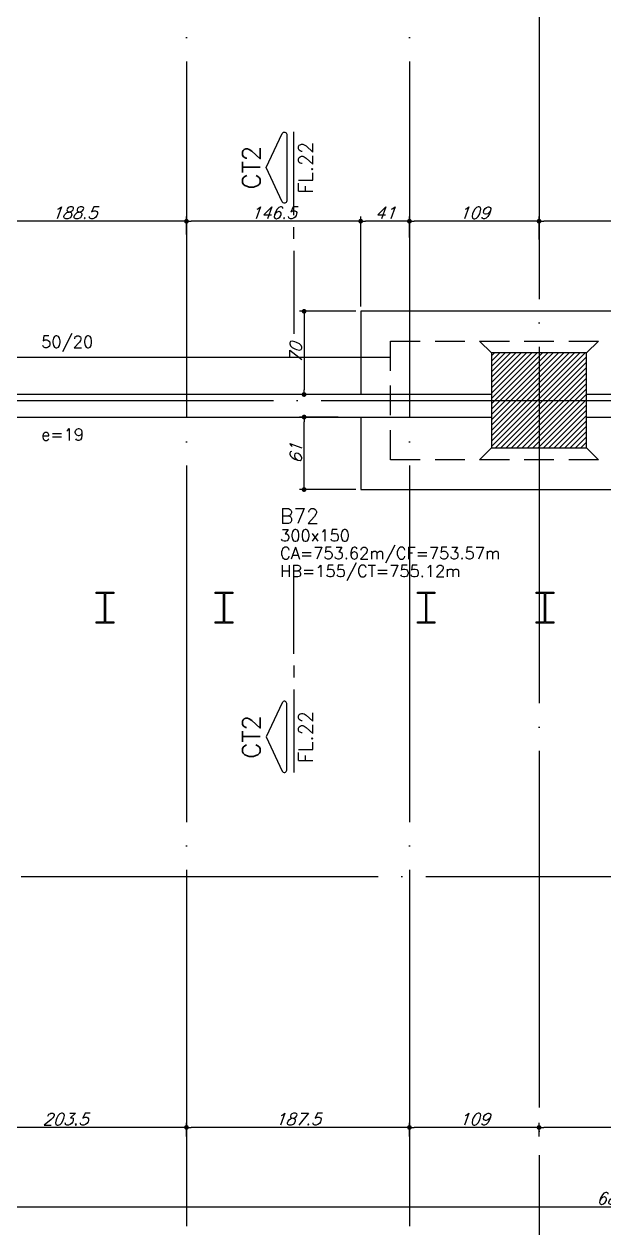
# Model space of a CAD drawing. Header units: millimetres. Extents: x -4137 to 5508, y -2380 to 3650.
# Drawn here: x -642 to -155, y -1187 to -168 of the extents above; entities that cross this region are included whole.
import ezdxf
from ezdxf.enums import TextEntityAlignment as Align

# ---------------------------------------------------------------- set-up
doc = ezdxf.new("R2010")
doc.units = ezdxf.units.MM
doc.header["$LTSCALE"] = 50
for name, pattern in [('ACAD_ISO04W100', [30, 24, -3, 0, -3]), ('DASHED', [0.75, 0.5, -0.25]), ('EIXO', [6.8, 6, -0.4, 0, -0.4])]:
    doc.linetypes.add(name, pattern=pattern)
doc.layers.add('A-DETL-MBND', color=5, linetype='Continuous', lineweight=9)
for name, color, linetype in [('F-BLOCOS', 3, 'Continuous'), ('F-BLOCOS-DIM', 2, 'Continuous'), ('F-BLOCOS-NOME', 3, 'Continuous'), ('F-CORTE-INDICAÇÃO', 4, 'Continuous'), ('F-COTAS', 106, 'Continuous'), ('F-EIXO', 12, 'EIXO'), ('F-ESTACAS-BARRETE', 2, 'Continuous'), ('F-PARC-DIM', 2, 'Continuous'), ('F-PILARES-HACH', 174, 'Continuous'), ('F-PILARES-N', 170, 'Continuous'), ('F-PILARES-NASCE', 4, 'Continuous'), ('F-PM_EST', 1, 'Continuous'), ('F-TEXTO', 6, 'Continuous'), ('F-VIGAS', 3, 'Continuous')]:
    doc.layers.add(name, color=color, linetype=linetype)
doc.styles.add('CP-TEXT-INCL', font='simplex.shx', dxfattribs={"oblique": 20})
doc.styles.add('MCP', font='simplex.shx')
doc.styles.add('ROMANS', font='simplex.shx')
doc.dimstyles.new('CP-COTAS-50', dxfattribs={"dimscale": 0.8, "dimtxt": 12.5, "dimasz": 5, "dimexe": 5, "dimexo": 5, "dimgap": 2.5, "dimtad": 1, "dimdec": 1, "dimdsep": 46, "dimtxsty": 'CP-TEXT-INCL', "dimblk1": 'DOT', "dimblk2": 'DOT', "dimsah": 1, "dimcen": 9, "dimclrd": 256, "dimclre": 256, "dimclrt": 256, "dimadec": 0, "dimazin": 0, "dimtfac": 1, "dimtdec": 1, "dimtmove": 2, "dimatfit": 3, "dimldrblk": 'DOT', "dimfxl": 0, "dimtolj": 1, "dimarcsym": 0})

# ---------------------------------------------------------------- blocks, each defined once
blk = doc.blocks.new('*U4')
at = {"layer": 'F-EIXO'}
blk.add_line((0, 0), (7197, 0), dxfattribs=at)
at = {"layer": 'F-TEXTO', "style": 'ROMANS'}
blk.add_attdef('EIXO', text='', height=17.5, dxfattribs=at).set_placement((-28.2072, 0), align=Align.MIDDLE_CENTER)
blk = doc.blocks.new('*U5')
at = {"layer": 'F-EIXO'}
blk.add_line((0, 0), (7285, 0), dxfattribs=at)
at = {"layer": 'F-TEXTO', "style": 'ROMANS'}
blk.add_attdef('EIXO', text='', height=17.5, dxfattribs=at).set_placement((-28.2072, 0), align=Align.MIDDLE_CENTER)
blk = doc.blocks.new('*U30')
at = {"layer": 'F-EIXO'}
blk.add_line((0, 0), (0, -3027.9), dxfattribs=at)
at = {"layer": 'F-TEXTO', "style": 'ROMANS'}
blk.add_attdef('EIXO', text='', height=17.5, rotation=360, dxfattribs=at).set_placement((0, 28.2), align=Align.MIDDLE_CENTER)
blk = doc.blocks.new('*U29')
at = {"layer": 'F-EIXO'}
blk.add_line((0, 0), (0, -3127.9), dxfattribs=at)
at = {"layer": 'F-TEXTO', "style": 'ROMANS'}
blk.add_attdef('EIXO', text='', height=17.5, rotation=360, dxfattribs=at).set_placement((0, 28.2), align=Align.MIDDLE_CENTER)
blk = doc.blocks.new('A$C10EB3C7A')
at = {"layer": 'F-EIXO', "linetype": 'Continuous'}
for name, p in [('*U29', (-209.5, 1941.4)), ('*U30', (-506, 1841.4)), ('*U30', (-318.5, 1841.4)), ('*U5', (-3793.7, -484.5)), ('*U4', (-3705.8, -885))]:
    blk.add_blockref(name, p, dxfattribs=at)
blk = doc.blocks.new('_DOT')
at = {"color": 0, "linetype": 'ByBlock'}
blk.add_line((-0.5, 0), (-1, 0), dxfattribs=at)
at = {"color": 0, "linetype": 'ByBlock', "const_width": 0.5}
blk.add_lwpolyline([(-0.25, 0, 1), (0.25, 0, 1)], format="xyb", close=True, dxfattribs=at)
blk = doc.blocks.new('*D34')
at = {"layer": 'DEFPOINTS', "color": 0, "linetype": 'Continuous', "transparency": 16777216}
for p in [(-3540, -934.5), (3264.5, -934.5), (3264.5, -1162.9)]:
    blk.add_point(p, dxfattribs=at)
at = {"layer": 'F-COTAS', "linetype": 'Continuous', "lineweight": -2, "transparency": 16777216}
for p, q in [((-3540, -938.5), (-3540, -1166.9)), ((3264.5, -938.5), (3264.5, -1166.9)), ((-3536, -1162.9), (3260.5, -1162.9))]:
    blk.add_line(p, q, dxfattribs=at)
at = {"layer": 'F-COTAS', "linetype": 'Continuous', "lineweight": -2, "transparency": 16777216, "xscale": 4, "yscale": 4, "zscale": 4, "rotation": 180}
blk.add_blockref('_DOT', (-3540, -1162.9), dxfattribs=at)
at = {"layer": 'F-COTAS', "linetype": 'Continuous', "lineweight": -2, "transparency": 16777216, "xscale": 4, "yscale": 4, "zscale": 4}
blk.add_blockref('_DOT', (3264.5, -1162.9), dxfattribs=at)
at = {"layer": 'F-COTAS', "linetype": 'Continuous', "transparency": 16777216, "insert": (-137.8, -1155.9), "char_height": 10, "attachment_point": 5, "style": 'CP-TEXT-INCL'}
blk.add_mtext('\\A1;6804.5', dxfattribs=at)
blk = doc.blocks.new('*D47')
at = {"layer": 'DEFPOINTS', "color": 0, "linetype": 'Continuous', "transparency": 16777216}
for p in [(-209.5, -1096.2), (-209.5, -1107.8), (195, -1107.8)]:
    blk.add_point(p, dxfattribs=at)
at = {"layer": 'F-COTAS', "linetype": 'Continuous', "lineweight": -2, "transparency": 16777216}
for p, q in [((-209.5, -1103.8), (-209.5, -1092.2)), ((191, -1096.2), (-205.5, -1096.2)), ((195, -1103.8), (195, -1092.2))]:
    blk.add_line(p, q, dxfattribs=at)
at = {"layer": 'F-COTAS', "linetype": 'Continuous', "lineweight": -2, "transparency": 16777216, "xscale": 4, "yscale": 4, "zscale": 4, "rotation": 180}
blk.add_blockref('_DOT', (-209.5, -1096.2), dxfattribs=at)
at = {"layer": 'F-COTAS', "linetype": 'Continuous', "lineweight": -2, "transparency": 16777216, "xscale": 4, "yscale": 4, "zscale": 4}
blk.add_blockref('_DOT', (195, -1096.2), dxfattribs=at)
at = {"layer": 'F-COTAS', "linetype": 'Continuous', "transparency": 16777216, "insert": (-7.3, -1089.2), "char_height": 10, "attachment_point": 5, "style": 'CP-TEXT-INCL'}
blk.add_mtext('\\A1;404.5', dxfattribs=at)
blk = doc.blocks.new('*D48')
at = {"layer": 'DEFPOINTS', "color": 0, "linetype": 'Continuous', "transparency": 16777216}
for p in [(-318.5, -1096.2), (-318.5, -1107.8), (-209.5, -1107.8)]:
    blk.add_point(p, dxfattribs=at)
at = {"layer": 'F-COTAS', "linetype": 'Continuous', "lineweight": -2, "transparency": 16777216}
for p, q in [((-318.5, -1103.8), (-318.5, -1092.2)), ((-213.5, -1096.2), (-314.5, -1096.2)), ((-209.5, -1103.8), (-209.5, -1092.2))]:
    blk.add_line(p, q, dxfattribs=at)
at = {"layer": 'F-COTAS', "linetype": 'Continuous', "lineweight": -2, "transparency": 16777216, "xscale": 4, "yscale": 4, "zscale": 4, "rotation": 180}
blk.add_blockref('_DOT', (-318.5, -1096.2), dxfattribs=at)
at = {"layer": 'F-COTAS', "linetype": 'Continuous', "lineweight": -2, "transparency": 16777216, "xscale": 4, "yscale": 4, "zscale": 4}
blk.add_blockref('_DOT', (-209.5, -1096.2), dxfattribs=at)
at = {"layer": 'F-COTAS', "linetype": 'Continuous', "transparency": 16777216, "insert": (-264, -1089.2), "char_height": 10, "attachment_point": 5, "style": 'CP-TEXT-INCL'}
blk.add_mtext('\\A1;109', dxfattribs=at)
blk = doc.blocks.new('*D49')
at = {"layer": 'DEFPOINTS', "color": 0, "linetype": 'Continuous', "transparency": 16777216}
for p in [(-506, -1096.2), (-506, -1107.8), (-318.5, -1107.8)]:
    blk.add_point(p, dxfattribs=at)
at = {"layer": 'F-COTAS', "linetype": 'Continuous', "lineweight": -2, "transparency": 16777216}
for p, q in [((-506, -1103.8), (-506, -1092.2)), ((-322.5, -1096.2), (-502, -1096.2)), ((-318.5, -1103.8), (-318.5, -1092.2))]:
    blk.add_line(p, q, dxfattribs=at)
at = {"layer": 'F-COTAS', "linetype": 'Continuous', "lineweight": -2, "transparency": 16777216, "xscale": 4, "yscale": 4, "zscale": 4, "rotation": 180}
blk.add_blockref('_DOT', (-506, -1096.2), dxfattribs=at)
at = {"layer": 'F-COTAS', "linetype": 'Continuous', "lineweight": -2, "transparency": 16777216, "xscale": 4, "yscale": 4, "zscale": 4}
blk.add_blockref('_DOT', (-318.5, -1096.2), dxfattribs=at)
at = {"layer": 'F-COTAS', "linetype": 'Continuous', "transparency": 16777216, "insert": (-412.3, -1089.2), "char_height": 10, "attachment_point": 5, "style": 'CP-TEXT-INCL'}
blk.add_mtext('\\A1;187.5', dxfattribs=at)
blk = doc.blocks.new('*D50')
at = {"layer": 'DEFPOINTS', "color": 0, "linetype": 'Continuous', "transparency": 16777216}
for p in [(-709.5, -1096.2), (-709.5, -1107.8), (-506, -1107.8)]:
    blk.add_point(p, dxfattribs=at)
at = {"layer": 'F-COTAS', "linetype": 'Continuous', "lineweight": -2, "transparency": 16777216}
for p, q in [((-709.5, -1103.8), (-709.5, -1092.2)), ((-510, -1096.2), (-705.5, -1096.2)), ((-506, -1103.8), (-506, -1092.2))]:
    blk.add_line(p, q, dxfattribs=at)
at = {"layer": 'F-COTAS', "linetype": 'Continuous', "lineweight": -2, "transparency": 16777216, "xscale": 4, "yscale": 4, "zscale": 4, "rotation": 180}
blk.add_blockref('_DOT', (-709.5, -1096.2), dxfattribs=at)
at = {"layer": 'F-COTAS', "linetype": 'Continuous', "lineweight": -2, "transparency": 16777216, "xscale": 4, "yscale": 4, "zscale": 4}
blk.add_blockref('_DOT', (-506, -1096.2), dxfattribs=at)
at = {"layer": 'F-COTAS', "linetype": 'Continuous', "transparency": 16777216, "insert": (-607.8, -1089.2), "char_height": 10, "attachment_point": 5, "style": 'CP-TEXT-INCL'}
blk.add_mtext('\\A1;203.5', dxfattribs=at)
blk = doc.blocks.new('*D281')
at = {"layer": 'DEFPOINTS', "color": 0, "transparency": 16777216}
for p in [(-209.5, -333.7), (-209.5, -353.2), (-59.5, -409.5)]:
    blk.add_point(p, dxfattribs=at)
at = {"layer": 'F-COTAS', "lineweight": -2, "transparency": 16777216}
for p, q in [((-209.5, -349.2), (-209.5, -329.7)), ((-63.5, -333.7), (-205.5, -333.7)), ((-59.5, -405.5), (-59.5, -329.7))]:
    blk.add_line(p, q, dxfattribs=at)
at = {"layer": 'F-COTAS', "lineweight": -2, "transparency": 16777216, "xscale": 4, "yscale": 4, "zscale": 4, "rotation": 180}
blk.add_blockref('_DOT', (-209.5, -333.7), dxfattribs=at)
at = {"layer": 'F-COTAS', "lineweight": -2, "transparency": 16777216, "xscale": 4, "yscale": 4, "zscale": 4}
blk.add_blockref('_DOT', (-59.5, -333.7), dxfattribs=at)
at = {"layer": 'F-COTAS', "transparency": 16777216, "insert": (-134.5, -326.7), "char_height": 10, "attachment_point": 5, "style": 'CP-TEXT-INCL'}
blk.add_mtext('\\A1;150', dxfattribs=at)
blk = doc.blocks.new('*D282')
at = {"layer": 'DEFPOINTS', "color": 0, "transparency": 16777216}
for p in [(-318.5, -333.7), (-318.5, -351.3), (-209.5, -353.2)]:
    blk.add_point(p, dxfattribs=at)
at = {"layer": 'F-COTAS', "lineweight": -2, "transparency": 16777216}
for p, q in [((-318.5, -347.3), (-318.5, -329.7)), ((-213.5, -333.7), (-314.5, -333.7)), ((-209.5, -349.2), (-209.5, -329.7))]:
    blk.add_line(p, q, dxfattribs=at)
at = {"layer": 'F-COTAS', "lineweight": -2, "transparency": 16777216, "xscale": 4, "yscale": 4, "zscale": 4, "rotation": 180}
blk.add_blockref('_DOT', (-318.5, -333.7), dxfattribs=at)
at = {"layer": 'F-COTAS', "lineweight": -2, "transparency": 16777216, "xscale": 4, "yscale": 4, "zscale": 4}
blk.add_blockref('_DOT', (-209.5, -333.7), dxfattribs=at)
at = {"layer": 'F-COTAS', "transparency": 16777216, "insert": (-264, -326.7), "char_height": 10, "attachment_point": 5, "style": 'CP-TEXT-INCL'}
blk.add_mtext('\\A1;109', dxfattribs=at)
blk = doc.blocks.new('*D283')
at = {"layer": 'DEFPOINTS', "color": 0, "transparency": 16777216}
for p in [(-359.5, -333.7), (-318.5, -351.3), (-359.5, -409.5)]:
    blk.add_point(p, dxfattribs=at)
at = {"layer": 'F-COTAS', "lineweight": -2, "transparency": 16777216}
for p, q in [((-359.5, -405.5), (-359.5, -329.7)), ((-322.5, -333.7), (-355.5, -333.7)), ((-318.5, -347.3), (-318.5, -329.7))]:
    blk.add_line(p, q, dxfattribs=at)
at = {"layer": 'F-COTAS', "lineweight": -2, "transparency": 16777216, "xscale": 4, "yscale": 4, "zscale": 4, "rotation": 180}
blk.add_blockref('_DOT', (-359.5, -333.7), dxfattribs=at)
at = {"layer": 'F-COTAS', "lineweight": -2, "transparency": 16777216, "xscale": 4, "yscale": 4, "zscale": 4}
blk.add_blockref('_DOT', (-318.5, -333.7), dxfattribs=at)
at = {"layer": 'F-COTAS', "transparency": 16777216, "insert": (-339, -326.7), "char_height": 10, "attachment_point": 5, "style": 'CP-TEXT-INCL'}
blk.add_mtext('\\A1;41', dxfattribs=at)
blk = doc.blocks.new('*D284')
at = {"layer": 'DEFPOINTS', "color": 0, "transparency": 16777216}
for p in [(-506, -333.7), (-506, -348.9), (-359.5, -409.5)]:
    blk.add_point(p, dxfattribs=at)
at = {"layer": 'F-COTAS', "lineweight": -2, "transparency": 16777216}
for p, q in [((-506, -344.9), (-506, -329.7)), ((-363.5, -333.7), (-502, -333.7)), ((-359.5, -405.5), (-359.5, -329.7))]:
    blk.add_line(p, q, dxfattribs=at)
at = {"layer": 'F-COTAS', "lineweight": -2, "transparency": 16777216, "xscale": 4, "yscale": 4, "zscale": 4, "rotation": 180}
blk.add_blockref('_DOT', (-506, -333.7), dxfattribs=at)
at = {"layer": 'F-COTAS', "lineweight": -2, "transparency": 16777216, "xscale": 4, "yscale": 4, "zscale": 4}
blk.add_blockref('_DOT', (-359.5, -333.7), dxfattribs=at)
at = {"layer": 'F-COTAS', "transparency": 16777216, "insert": (-432.8, -326.7), "char_height": 10, "attachment_point": 5, "style": 'CP-TEXT-INCL'}
blk.add_mtext('\\A1;146.5', dxfattribs=at)
blk = doc.blocks.new('*D285')
at = {"layer": 'DEFPOINTS', "color": 0, "transparency": 16777216}
for p in [(-694.5, -333.7), (-506, -348.9), (-694.5, -384)]:
    blk.add_point(p, dxfattribs=at)
at = {"layer": 'F-COTAS', "lineweight": -2, "transparency": 16777216}
for p, q in [((-694.5, -380), (-694.5, -329.7)), ((-510, -333.7), (-690.5, -333.7)), ((-506, -344.9), (-506, -329.7))]:
    blk.add_line(p, q, dxfattribs=at)
at = {"layer": 'F-COTAS', "lineweight": -2, "transparency": 16777216, "xscale": 4, "yscale": 4, "zscale": 4, "rotation": 180}
blk.add_blockref('_DOT', (-694.5, -333.7), dxfattribs=at)
at = {"layer": 'F-COTAS', "lineweight": -2, "transparency": 16777216, "xscale": 4, "yscale": 4, "zscale": 4}
blk.add_blockref('_DOT', (-506, -333.7), dxfattribs=at)
at = {"layer": 'F-COTAS', "transparency": 16777216, "insert": (-600.3, -326.7), "char_height": 10, "attachment_point": 5, "style": 'CP-TEXT-INCL'}
blk.add_mtext('\\A1;188.5', dxfattribs=at)
blk = doc.blocks.new('*D298')
at = {"layer": 'DEFPOINTS', "color": 0, "transparency": 16777216}
for p in [(-407.1, -498.5), (-374.4, -498.5), (-359.5, -559.5)]:
    blk.add_point(p, dxfattribs=at)
at = {"layer": 'F-COTAS', "lineweight": -2, "transparency": 16777216}
for p, q in [((-378.4, -498.5), (-411.1, -498.5)), ((-407.1, -555.5), (-407.1, -502.5)), ((-363.5, -559.5), (-411.1, -559.5))]:
    blk.add_line(p, q, dxfattribs=at)
at = {"layer": 'F-COTAS', "lineweight": -2, "transparency": 16777216, "xscale": 4, "yscale": 4, "zscale": 4}
for p, rotation in [((-407.1, -498.5), 90), ((-407.1, -559.5), 270)]:
    blk.add_blockref('_DOT', p, dxfattribs=dict(at, rotation=rotation))
at = {"layer": 'F-COTAS', "transparency": 16777216, "insert": (-414.1, -529), "char_height": 10, "attachment_point": 5, "rotation": 90, "style": 'CP-TEXT-INCL'}
blk.add_mtext('\\A1;61', dxfattribs=at)
blk = doc.blocks.new('*D299')
at = {"layer": 'DEFPOINTS', "color": 0, "transparency": 16777216}
for p in [(-359.5, -409.5), (-407.1, -479.5), (-379.7, -479.5)]:
    blk.add_point(p, dxfattribs=at)
at = {"layer": 'F-COTAS', "lineweight": -2, "transparency": 16777216}
for p, q in [((-363.5, -409.5), (-411.1, -409.5)), ((-407.1, -413.5), (-407.1, -475.5)), ((-383.7, -479.5), (-411.1, -479.5))]:
    blk.add_line(p, q, dxfattribs=at)
at = {"layer": 'F-COTAS', "lineweight": -2, "transparency": 16777216, "xscale": 4, "yscale": 4, "zscale": 4}
for p, rotation in [((-407.1, -409.5), 90), ((-407.1, -479.5), 270)]:
    blk.add_blockref('_DOT', p, dxfattribs=dict(at, rotation=rotation))
at = {"layer": 'F-COTAS', "transparency": 16777216, "insert": (-414.1, -444.5), "char_height": 10, "attachment_point": 5, "rotation": 90, "style": 'CP-TEXT-INCL'}
blk.add_mtext('\\A1;70', dxfattribs=at)
blk = doc.blocks.new('Pilares W Gerdau - W250X38_5-590579-Térreo')
at = {"layer": 'F-PM_EST'}
for p, q in [((-7.35, 11.98), (-7.35, 13.1)), ((-7.35, 13.1), (7.35, 13.1)), ((-7.35, 13.1), (7.35, 13.1)), ((-7.35, 11.98), (-7.35, 13.1)), ((-0.33, 11.98), (-7.35, 11.98)), ((-0.33, 11.98), (-7.35, 11.98)), ((-0.33, -11.98), (-0.33, 11.98)), ((-0.33, -11.98), (-0.33, 11.98)), ((7.35, 11.98), (0.33, 11.98)), ((0.33, 11.98), (0.33, -11.98)), ((0.33, 11.98), (0.33, -11.98)), ((7.35, 11.98), (0.33, 11.98)), ((7.35, 13.1), (7.35, 11.98)), ((7.35, 13.1), (7.35, 11.98)), ((-7.35, -13.1), (-7.35, -11.98)), ((-7.35, -11.98), (-0.33, -11.98)), ((-7.35, -11.98), (-0.33, -11.98)), ((-7.35, -13.1), (-7.35, -11.98)), ((7.35, -13.1), (-7.35, -13.1)), ((7.35, -13.1), (-7.35, -13.1)), ((0.33, -11.98), (7.35, -11.98)), ((0.33, -11.98), (7.35, -11.98)), ((7.35, -11.98), (7.35, -13.1)), ((7.35, -11.98), (7.35, -13.1))]:
    blk.add_line(p, q, dxfattribs=at)
blk = doc.blocks.new('A$C1CCB5D26')
at = {"layer": 'A-DETL-MBND'}
for p in [(-574.5, -658.9), (-474.5, -658.9), (-304.5, -658.9), (-204.5, -658.9)]:
    blk.add_blockref('Pilares W Gerdau - W250X38_5-590579-Térreo', p, dxfattribs=at)
blk = doc.blocks.new('*U10')
at = {"layer": 'F-CORTE-INDICAÇÃO'}
for p, q in [((-100, 0), (-170, 0)), ((-80, 0), (-90, 0)), ((-70, 0), (0, 0))]:
    blk.add_line(p, q, dxfattribs=at)
blk.add_lwpolyline([(-112, 6, 0.802585), (-111.2, 9.8), (-140, 23.3), (-168.8, 9.8, 0.802585), (-168, 6)], format="xyb", close=True, dxfattribs=at)
at = {"layer": 'F-CORTE-INDICAÇÃO', "style": 'ROMANS'}
blk.add_attdef('CORTE', text='', height=15, dxfattribs=at).set_placement((-140, 35.8), align=Align.MIDDLE_CENTER)
at = {"layer": 'F-CORTE-INDICAÇÃO', "color": 2, "style": 'ROMANS'}
blk.add_attdef('FOLHA', text='', height=12, dxfattribs=at).set_placement((-140, -10), align=Align.MIDDLE_CENTER)

msp = doc.modelspace()

# ---------------------------------------------------------------- hatches: boundary and pattern name
at = {"layer": 'F-PILARES-HACH', "linetype": 'Continuous'}
h = msp.add_hatch(dxfattribs=at)
h.set_pattern_fill('ANSI31', color=256, style=0)
h.paths.add_polyline_path([(-249.5, -524.5), (-169.5, -524.5), (-169.5, -444.5), (-249.5, -444.5)], flags=16)

# ---------------------------------------------------------------- linework, layer by layer
at = {"layer": 'F-BLOCOS', "linetype": 'Continuous'}
for points in [[(-59.5, -479.5), (-59.5, -409.5), (-359.5, -409.5), (-359.5, -479.5)], [(-359.5, -559.5), (-59.5, -559.5), (-59.5, -498.5)], [(-359.5, -498.5), (-359.5, -559.5)]]:
    msp.add_lwpolyline(points, dxfattribs=at)
at = {"layer": 'F-ESTACAS-BARRETE', "linetype": 'DASHED'}
msp.add_lwpolyline([(-334.5, -434.5), (-84.5, -434.5), (-84.5, -534.5), (-334.5, -534.5)], close=True, dxfattribs=at)
at = {"layer": 'F-PILARES-N'}
msp.add_lwpolyline([(-249.5, -524.5), (-169.5, -524.5), (-169.5, -444.5), (-249.5, -444.5), (-249.5, -524.5)], dxfattribs=at)
at = {"layer": 'F-PILARES-NASCE'}
for p, q in [((-249.5, -444.5), (-259.5, -434.5)), ((-169.5, -444.5), (-159.5, -434.5)), ((-249.5, -524.5), (-259.5, -534.5)), ((-169.5, -524.5), (-159.5, -534.5))]:
    msp.add_line(p, q, dxfattribs=at)
at = {"layer": 'F-VIGAS'}
for points in [[(-334.5, -448.5), (-759, -448.5)], [(-249.5, -479.5), (-790, -479.5)], [(155.5, -479.5), (-169.5, -479.5)], [(-790, -498.5), (-249.5, -498.5)], [(-169.5, -498.5), (155.5, -498.5)]]:
    msp.add_lwpolyline(points, dxfattribs=at)

# ---------------------------------------------------------------- block references
at = {"layer": 'F-CORTE-INDICAÇÃO', "linetype": 'Continuous'}
ref = msp.add_blockref('*U10', (-415.682, -428.597), dxfattribs=dict(at, xscale=-1, rotation=90))
ref.add_attrib('FOLHA', 'FL.22', dxfattribs={"color": 2, "height": 12, "rotation": 90, "style": 'ROMANS'}).set_placement((-405.682, -288.597), align=Align.MIDDLE_CENTER)
ref.add_attrib('CORTE', 'CT2', dxfattribs={"height": 15, "rotation": 90, "style": 'ROMANS'}).set_placement((-451.446, -288.597), align=Align.MIDDLE_CENTER)
at = {"layer": 'F-CORTE-INDICAÇÃO', "linetype": 'Continuous', "rotation": 90}
msp.add_blockref('*U10', (-415.682, -627.597), dxfattribs=at).add_auto_attribs({'FOLHA': 'FL.22', 'CORTE': 'CT2'})
at = {"layer": 'F-COTAS', "linetype": 'ACAD_ISO04W100', "lineweight": 100}
msp.add_blockref('A$C1CCB5D26', (0, 0), dxfattribs=at)
at = {"layer": 'F-EIXO'}
msp.add_blockref('A$C10EB3C7A', (0, 0), dxfattribs=at)

# ---------------------------------------------------------------- texts
at = {"layer": 'F-BLOCOS-DIM', "linetype": 'Continuous', "style": 'MCP'}
for s, p in [('300x150', (-427.27, -603.05)), ('CA=753.62m/CF=753.57m', (-427.27, -618.05)), ('HB=155/CT=755.12m', (-427.27, -633.05))]:
    msp.add_text(s, height=10, dxfattribs=at).set_placement(p)
at = {"layer": 'F-BLOCOS-NOME', "linetype": 'Continuous', "style": 'MCP'}
msp.add_text('B72', height=12.5, dxfattribs=at).set_placement((-427.27, -588.05))
at = {"layer": 'F-PARC-DIM', "style": 'MCP'}
for s, p in [('50/20', (-628.195, -440.16)), ('e=19', (-628.195, -518.11))]:
    msp.add_text(s, height=10, dxfattribs=at).set_placement(p)

# ---------------------------------------------------------------- dimensions: what is measured, and where the dimension line sits
at = {"layer": 'F-COTAS'}
for base, p1, p2, picture, middle in [((-694.5, -333.652), (-506, -348.94), (-694.5, -384), '*D285', (-600.25, -326.652)), ((-506, -333.652), (-359.5, -409.5), (-506, -348.94), '*D284', (-432.75, -326.652)), ((-359.5, -333.652), (-318.5, -351.298), (-359.5, -409.5), '*D283', (-339, -326.652)), ((-318.5, -333.652), (-209.5, -353.159), (-318.5, -351.298), '*D282', (-264, -326.652)), ((-209.5, -333.652), (-59.5, -409.5), (-209.5, -353.159), '*D281', (-134.5, -326.652))]:
    dim = msp.add_linear_dim(base=base, p1=p1, p2=p2, dimstyle='CP-COTAS-50', dxfattribs=at)
    dim.commit()
    dim.dimension.update_dxf_attribs({"geometry": picture, "text_midpoint": middle})
for base, p1, p2, picture, middle in [((-407.105, -479.5), (-359.5, -409.5), (-379.706, -479.5), '*D299', (-414.105, -444.5)), ((-407.105, -498.5), (-359.5, -559.5), (-374.39, -498.5), '*D298', (-414.105, -529))]:
    dim = msp.add_linear_dim(base=base, p1=p1, p2=p2, angle=90, dimstyle='CP-COTAS-50', dxfattribs=at)
    dim.commit()
    dim.dimension.update_dxf_attribs({"geometry": picture, "text_midpoint": middle})
at = {"layer": 'F-COTAS', "linetype": 'Continuous'}
for base, p1, p2, picture, middle in [((3264.5, -1162.867), (-3540, -934.5), (3264.5, -934.5), '*D34', (-137.75, -1155.867)), ((-709.5, -1096.152), (-506, -1107.806), (-709.5, -1107.806), '*D50', (-607.75, -1089.152)), ((-506, -1096.152), (-318.5, -1107.806), (-506, -1107.806), '*D49', (-412.25, -1089.152)), ((-318.5, -1096.152), (-209.5, -1107.806), (-318.5, -1107.806), '*D48', (-264, -1089.152)), ((-209.5, -1096.152), (195, -1107.806), (-209.5, -1107.806), '*D47', (-7.25, -1089.152))]:
    dim = msp.add_linear_dim(base=base, p1=p1, p2=p2, dimstyle='CP-COTAS-50', dxfattribs=at)
    dim.commit()
    dim.dimension.update_dxf_attribs({"geometry": picture, "text_midpoint": middle})

doc.saveas('drawing.dxf')
